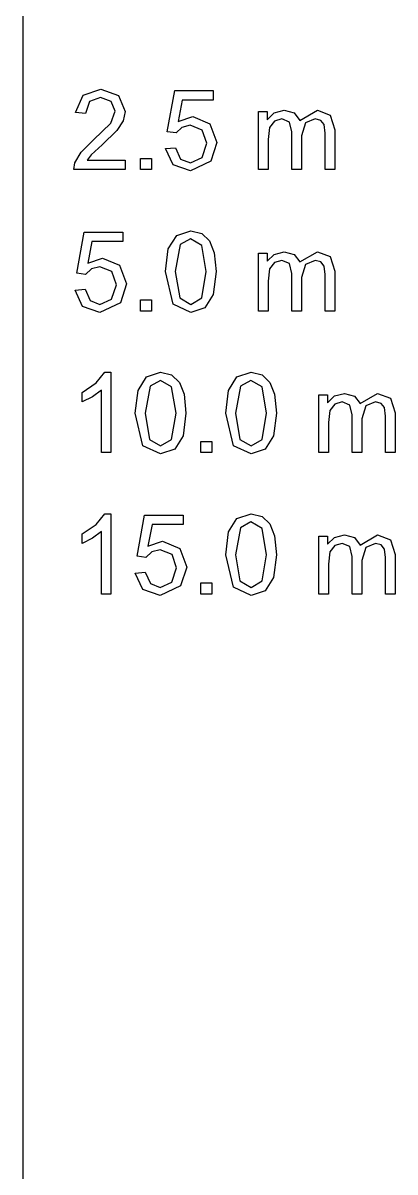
# Model space of a CAD drawing. Extents: x 22 to 299, y 7 to 289.
# Drawn here: x 22 to 31.39, y 40.35 to 69.36 of the extents above; entities that cross this region are included whole.
import ezdxf

# ---------------------------------------------------------------- set-up
doc = ezdxf.new("R2010")
doc.units = 0

msp = doc.modelspace()

# ---------------------------------------------------------------- linework, layer by layer
at = {"layer": '1'}
msp.add_line((21.999879, 276.499204), (21.999879, 15.430113), dxfattribs=at)
at = {"layer": 'Layer 1'}
for p, q in [((23.51947, 67.537264), (23.964589, 67.68747)), ((23.964589, 67.68747), (24.411045, 67.52624)), ((25.639509, 66.613979), (25.82932, 67.651641)), ((25.82932, 67.651641), (26.80377, 67.651641)), ((26.80377, 67.651641), (26.80377, 67.414618)), ((23.328323, 67.103182), (23.51947, 67.537264)), ((23.68121, 67.374656), (23.575611, 67.077)), ((23.959242, 67.482142), (23.68121, 67.374656)), ((24.225244, 67.380168), (23.959242, 67.482142)), ((24.32817, 67.132121), (24.225244, 67.380168)), ((24.411045, 67.52624), (24.575458, 67.126609)), ((26.021804, 67.414618), (25.916205, 66.871672)), ((26.80377, 67.414618), (26.021804, 67.414618)), ((23.575611, 67.077), (23.328323, 67.103182)), ((24.215888, 66.833087), (24.32817, 67.132121)), ((24.575458, 67.126609), (24.527337, 66.888209)), ((27.946686, 65.659), (27.946686, 67.122475)), ((27.946686, 67.122475), (28.161894, 67.122475)), ((28.161894, 67.122475), (28.161894, 66.917147)), ((28.161894, 66.917147), (28.339674, 67.089402)), ((28.339674, 67.089402), (28.59231, 67.155548)), ((28.59231, 67.155548), (28.850292, 67.088024)), ((28.850292, 67.088024), (28.993318, 66.899233)), ((28.993318, 66.899233), (29.431753, 67.155548)), ((29.431753, 67.155548), (29.75657, 67.034281)), ((29.75657, 67.034281), (29.870189, 66.663589)), ((23.784135, 66.405896), (24.215888, 66.833087)), ((24.527337, 66.888209), (24.366934, 66.64154)), ((25.916205, 66.871672), (26.286469, 66.998451)), ((26.222308, 66.779344), (26.012447, 66.724222)), ((26.524401, 66.656698), (26.222308, 66.779344)), ((26.286469, 66.998451), (26.719558, 66.815173)), ((26.719558, 66.815173), (26.896002, 66.343884)), ((28.350369, 66.885453), (28.226056, 66.724222)), ((28.538843, 66.940574), (28.350369, 66.885453)), ((28.731327, 66.857892), (28.538843, 66.940574)), ((28.790141, 66.609845), (28.731327, 66.857892)), ((29.129662, 66.837221), (29.030746, 66.509249)), ((29.378287, 66.940574), (29.129662, 66.837221)), ((29.52265, 66.900611), (29.378287, 66.940574)), ((29.606861, 66.794502), (29.52265, 66.900611)), ((29.630921, 66.580906), (29.606861, 66.794502)), ((24.366934, 66.64154), (23.99667, 66.286007)), ((25.865411, 66.583663), (25.639509, 66.613979)), ((26.012447, 66.724222), (25.865411, 66.583663)), ((26.640693, 66.321836), (26.524401, 66.656698)), ((28.226056, 66.724222), (28.187292, 66.418298)), ((28.790141, 65.659), (28.790141, 66.609845)), ((29.030746, 66.509249), (29.030746, 65.659)), ((29.630921, 65.659), (29.630921, 66.580906)), ((29.870189, 66.663589), (29.870189, 65.659)), ((23.468676, 66.099972), (23.784135, 66.405896)), ((23.99667, 66.286007), (23.718637, 66.03107)), ((25.596735, 66.188166), (25.84937, 66.210215)), ((25.789219, 65.778889), (25.596735, 66.188166)), ((25.596735, 66.188166), (25.596735, 66.188166)), ((25.84937, 66.210215), (25.97903, 65.923583)), ((26.520391, 65.963546), (26.640693, 66.321836)), ((26.896002, 66.343884), (26.740946, 65.869839)), ((28.187292, 66.418298), (28.187292, 65.659)), ((23.310946, 65.831255), (23.468676, 66.099972)), ((23.718637, 66.03107), (23.617049, 65.8974)), ((23.617049, 65.8974), (24.578132, 65.8974)), ((24.578132, 65.8974), (24.578132, 65.659)), ((24.970703, 65.659), (24.970703, 65.941498)), ((24.970703, 65.941498), (25.244725, 65.941498)), ((25.244725, 65.941498), (25.244725, 65.659)), ((25.97903, 65.923583), (26.226318, 65.828499)), ((26.226318, 65.828499), (26.520391, 65.963546)), ((26.740946, 65.869839), (26.226318, 65.624549)), ((23.282875, 65.659), (23.310946, 65.831255)), ((24.578132, 65.659), (23.282875, 65.659)), ((25.244725, 65.659), (24.970703, 65.659)), ((26.226318, 65.624549), (25.789219, 65.778889)), ((28.187292, 65.659), (27.946686, 65.659)), ((29.030746, 65.659), (28.790141, 65.659)), ((29.870189, 65.659), (29.630921, 65.659)), ((23.356393, 63.040279), (23.546204, 64.077941)), ((23.546204, 64.077941), (24.520654, 64.077941)), ((23.738688, 63.840919), (23.633089, 63.297972)), ((24.520654, 63.840919), (23.738688, 63.840919)), ((24.520654, 64.077941), (24.520654, 63.840919)), ((25.66758, 63.65764), (25.880114, 63.995259)), ((25.880114, 63.995259), (26.235675, 64.11377)), ((26.233002, 63.908442), (25.968336, 63.763749)), ((26.513707, 63.744456), (26.233002, 63.908442)), ((26.235675, 64.11377), (26.512371, 64.047624)), ((26.512371, 64.047624), (26.708865, 63.858833)), ((26.708865, 63.858833), (26.830504, 63.558421)), ((25.596735, 63.08162), (25.66758, 63.65764)), ((25.968336, 63.763749), (25.844024, 63.08162)), ((26.627326, 63.08162), (26.513707, 63.744456)), ((26.830504, 63.558421), (26.874615, 63.08162)), ((27.946686, 62.0853), (27.946686, 63.548775)), ((27.946686, 63.548775), (28.161894, 63.548775)), ((28.161894, 63.548775), (28.161894, 63.343447)), ((28.339674, 63.515702), (28.59231, 63.581848)), ((28.59231, 63.581848), (28.850292, 63.514324)), ((28.993318, 63.325533), (29.431753, 63.581848)), ((29.431753, 63.581848), (29.75657, 63.460581)), ((23.633089, 63.297972), (24.003353, 63.424752)), ((24.003353, 63.424752), (24.436442, 63.241473)), ((28.161894, 63.343447), (28.339674, 63.515702)), ((28.350369, 63.311753), (28.226056, 63.150522)), ((28.538843, 63.366874), (28.350369, 63.311753)), ((28.731327, 63.284192), (28.538843, 63.366874)), ((28.790141, 63.036145), (28.731327, 63.284192)), ((28.850292, 63.514324), (28.993318, 63.325533)), ((29.129662, 63.263521), (29.030746, 62.935549)), ((29.378287, 63.366874), (29.129662, 63.263521)), ((29.52265, 63.326911), (29.378287, 63.366874)), ((29.606861, 63.220802), (29.52265, 63.326911)), ((29.75657, 63.460581), (29.870189, 63.089889)), ((23.582295, 63.009963), (23.356393, 63.040279)), ((23.729331, 63.150522), (23.582295, 63.009963)), ((23.939192, 63.205644), (23.729331, 63.150522)), ((24.241285, 63.082998), (23.939192, 63.205644)), ((24.357577, 62.748136), (24.241285, 63.082998)), ((24.436442, 63.241473), (24.612886, 62.770184)), ((25.790556, 62.260311), (25.596735, 63.08162)), ((25.596735, 63.08162), (25.596735, 63.08162)), ((25.844024, 63.08162), (25.956306, 62.418785)), ((25.844024, 63.08162), (25.844024, 63.08162)), ((26.513707, 62.420163), (26.627326, 63.08162)), ((26.874615, 63.08162), (26.80377, 62.506979)), ((28.226056, 63.150522), (28.187292, 62.844598)), ((28.790141, 62.0853), (28.790141, 63.036145)), ((29.630921, 63.007206), (29.606861, 63.220802)), ((29.630921, 62.0853), (29.630921, 63.007206)), ((29.870189, 63.089889), (29.870189, 62.0853)), ((24.237275, 62.389846), (24.357577, 62.748136)), ((24.612886, 62.770184), (24.457829, 62.29614)), ((28.187292, 62.844598), (28.187292, 62.0853)), ((29.030746, 62.935549), (29.030746, 62.0853)), ((23.313619, 62.614466), (23.566254, 62.636515)), ((23.506103, 62.205189), (23.313619, 62.614466)), ((23.313619, 62.614466), (23.313619, 62.614466)), ((23.566254, 62.636515), (23.695914, 62.349883)), ((23.943202, 62.254799), (24.237275, 62.389846)), ((25.956306, 62.418785), (26.235675, 62.254799)), ((26.235675, 62.254799), (26.513707, 62.420163)), ((26.80377, 62.506979), (26.591236, 62.16936)), ((23.943202, 62.050849), (23.506103, 62.205189)), ((23.695914, 62.349883), (23.943202, 62.254799)), ((24.457829, 62.29614), (23.943202, 62.050849)), ((24.970703, 62.0853), (24.970703, 62.367798)), ((24.970703, 62.367798), (25.244725, 62.367798)), ((25.244725, 62.367798), (25.244725, 62.0853)), ((26.235675, 62.050849), (25.790556, 62.260311)), ((26.591236, 62.16936), (26.235675, 62.050849)), ((25.244725, 62.0853), (24.970703, 62.0853)), ((28.187292, 62.0853), (27.946686, 62.0853)), ((29.030746, 62.0853), (28.790141, 62.0853)), ((29.870189, 62.0853), (29.630921, 62.0853)), ((23.85097, 60.269875), (24.064841, 60.53997)), ((24.064841, 60.53997), (24.219898, 60.53997)), ((24.219898, 60.53997), (24.219898, 58.5115)), ((24.906541, 60.08384), (25.119076, 60.421459)), ((25.119076, 60.421459), (25.474636, 60.53997)), ((25.474636, 60.53997), (25.751332, 60.473824)), ((25.751332, 60.473824), (25.947826, 60.285033)), ((27.189657, 60.08384), (27.402192, 60.421459)), ((27.402192, 60.421459), (27.757753, 60.53997)), ((27.757753, 60.53997), (28.034448, 60.473824)), ((28.034448, 60.473824), (28.230942, 60.285033)), ((23.498083, 60.032852), (23.85097, 60.269875)), ((23.979293, 60.092108), (23.750718, 59.921231)), ((23.979293, 58.5115), (23.979293, 60.092108)), ((24.835697, 59.50782), (24.906541, 60.08384)), ((25.207297, 60.189949), (25.082985, 59.50782)), ((25.471963, 60.334642), (25.207297, 60.189949)), ((25.752669, 60.170656), (25.471963, 60.334642)), ((25.866288, 59.50782), (25.752669, 60.170656)), ((25.947826, 60.285033), (26.069465, 59.984621)), ((27.118813, 59.50782), (27.189657, 60.08384)), ((27.490414, 60.189949), (27.366101, 59.50782)), ((27.755079, 60.334642), (27.490414, 60.189949)), ((28.035785, 60.170656), (27.755079, 60.334642)), ((28.149404, 59.50782), (28.035785, 60.170656)), ((28.230942, 60.285033), (28.352581, 59.984621)), ((23.498083, 59.793074), (23.498083, 60.032852)), ((23.750718, 59.921231), (23.498083, 59.793074)), ((26.069465, 59.984621), (26.113576, 59.50782)), ((28.352581, 59.984621), (28.396692, 59.50782)), ((29.468764, 58.5115), (29.468764, 59.974975)), ((29.468764, 59.974975), (29.683971, 59.974975)), ((29.683971, 59.974975), (29.683971, 59.769647)), ((29.683971, 59.769647), (29.861752, 59.941902)), ((29.861752, 59.941902), (30.114387, 60.008048)), ((30.06092, 59.793074), (29.872446, 59.737953)), ((30.253404, 59.710392), (30.06092, 59.793074)), ((30.114387, 60.008048), (30.372369, 59.940524)), ((30.372369, 59.940524), (30.515395, 59.751733)), ((30.515395, 59.751733), (30.953831, 60.008048)), ((30.900364, 59.793074), (30.651739, 59.689721)), ((31.044727, 59.753111), (30.900364, 59.793074)), ((30.953831, 60.008048), (31.278648, 59.886781)), ((31.278648, 59.886781), (31.392267, 59.516089)), ((25.029517, 58.686511), (24.835697, 59.50782)), ((24.835697, 59.50782), (24.835697, 59.50782)), ((25.082985, 59.50782), (25.195267, 58.844985)), ((25.082985, 59.50782), (25.082985, 59.50782)), ((25.752669, 58.846363), (25.866288, 59.50782)), ((26.113576, 59.50782), (26.042731, 58.933179)), ((27.312633, 58.686511), (27.118813, 59.50782)), ((27.118813, 59.50782), (27.118813, 59.50782)), ((27.366101, 59.50782), (27.478384, 58.844985)), ((27.366101, 59.50782), (27.366101, 59.50782)), ((28.035785, 58.846363), (28.149404, 59.50782)), ((28.396692, 59.50782), (28.325848, 58.933179)), ((29.748134, 59.576722), (29.70937, 59.270798)), ((29.872446, 59.737953), (29.748134, 59.576722)), ((30.312219, 59.462345), (30.253404, 59.710392)), ((30.651739, 59.689721), (30.552824, 59.361749)), ((31.128939, 59.647002), (31.044727, 59.753111)), ((31.152998, 59.433406), (31.128939, 59.647002)), ((31.392267, 59.516089), (31.392267, 58.5115)), ((29.70937, 59.270798), (29.70937, 58.5115)), ((30.312219, 58.5115), (30.312219, 59.462345)), ((30.552824, 59.361749), (30.552824, 58.5115)), ((31.152998, 58.5115), (31.152998, 59.433406)), ((26.042731, 58.933179), (25.830197, 58.59556)), ((28.325848, 58.933179), (28.113313, 58.59556)), ((25.474636, 58.477049), (25.029517, 58.686511)), ((25.195267, 58.844985), (25.474636, 58.680999)), ((25.474636, 58.680999), (25.752669, 58.846363)), ((26.49278, 58.5115), (26.49278, 58.793998)), ((26.49278, 58.793998), (26.766802, 58.793998)), ((26.766802, 58.793998), (26.766802, 58.5115)), ((27.757753, 58.477049), (27.312633, 58.686511)), ((27.478384, 58.844985), (27.757753, 58.680999)), ((27.757753, 58.680999), (28.035785, 58.846363)), ((24.219898, 58.5115), (23.979293, 58.5115)), ((25.830197, 58.59556), (25.474636, 58.477049)), ((26.766802, 58.5115), (26.49278, 58.5115)), ((28.113313, 58.59556), (27.757753, 58.477049)), ((29.70937, 58.5115), (29.468764, 58.5115)), ((30.552824, 58.5115), (30.312219, 58.5115)), ((31.392267, 58.5115), (31.152998, 58.5115)), ((23.85097, 56.696475), (24.064841, 56.96657)), ((24.064841, 56.96657), (24.219898, 56.96657)), ((24.219898, 56.96657), (24.219898, 54.9381)), ((24.878471, 55.893079), (25.068281, 56.930741)), ((25.068281, 56.930741), (26.042731, 56.930741)), ((26.042731, 56.930741), (26.042731, 56.693718)), ((27.402192, 56.848059), (27.757753, 56.96657)), ((27.757753, 56.96657), (28.034448, 56.900424)), ((28.034448, 56.900424), (28.230942, 56.711633)), ((23.498083, 56.459452), (23.85097, 56.696475)), ((25.260765, 56.693718), (25.155166, 56.150772)), ((26.042731, 56.693718), (25.260765, 56.693718)), ((27.189657, 56.51044), (27.402192, 56.848059)), ((27.490414, 56.616549), (27.366101, 55.93442)), ((27.755079, 56.761242), (27.490414, 56.616549)), ((28.035785, 56.597256), (27.755079, 56.761242)), ((28.149404, 55.93442), (28.035785, 56.597256)), ((28.230942, 56.711633), (28.352581, 56.411221)), ((23.498083, 56.219674), (23.498083, 56.459452)), ((23.750718, 56.347831), (23.498083, 56.219674)), ((23.979293, 56.518708), (23.750718, 56.347831)), ((23.979293, 54.9381), (23.979293, 56.518708)), ((27.118813, 55.93442), (27.189657, 56.51044)), ((28.352581, 56.411221), (28.396692, 55.93442)), ((29.468764, 54.9381), (29.468764, 56.401575)), ((29.468764, 56.401575), (29.683971, 56.401575)), ((29.683971, 56.401575), (29.683971, 56.196247)), ((29.683971, 56.196247), (29.861752, 56.368502)), ((29.861752, 56.368502), (30.114387, 56.434648)), ((30.114387, 56.434648), (30.372369, 56.367124)), ((30.372369, 56.367124), (30.515395, 56.178333)), ((30.515395, 56.178333), (30.953831, 56.434648)), ((30.953831, 56.434648), (31.278648, 56.313381)), ((31.278648, 56.313381), (31.392267, 55.942689)), ((25.251408, 56.003322), (25.104372, 55.862763)), ((25.155166, 56.150772), (25.525431, 56.277551)), ((25.461269, 56.058444), (25.251408, 56.003322)), ((25.763362, 55.935798), (25.461269, 56.058444)), ((25.525431, 56.277551), (25.95852, 56.094273)), ((25.95852, 56.094273), (26.134963, 55.622984)), ((29.748134, 56.003322), (29.70937, 55.697398)), ((29.872446, 56.164553), (29.748134, 56.003322)), ((30.06092, 56.219674), (29.872446, 56.164553)), ((30.253404, 56.136992), (30.06092, 56.219674)), ((30.312219, 55.888945), (30.253404, 56.136992)), ((30.651739, 56.116321), (30.552824, 55.788349)), ((30.900364, 56.219674), (30.651739, 56.116321)), ((31.044727, 56.179711), (30.900364, 56.219674)), ((31.128939, 56.073602), (31.044727, 56.179711)), ((31.152998, 55.860006), (31.128939, 56.073602)), ((25.104372, 55.862763), (24.878471, 55.893079)), ((25.879655, 55.600936), (25.763362, 55.935798)), ((27.312633, 55.113111), (27.118813, 55.93442)), ((27.118813, 55.93442), (27.118813, 55.93442)), ((27.366101, 55.93442), (27.478384, 55.271585)), ((27.366101, 55.93442), (27.366101, 55.93442)), ((28.035785, 55.272963), (28.149404, 55.93442)), ((28.396692, 55.93442), (28.325848, 55.359779)), ((30.312219, 54.9381), (30.312219, 55.888945)), ((30.552824, 55.788349), (30.552824, 54.9381)), ((31.152998, 54.9381), (31.152998, 55.860006)), ((31.392267, 55.942689), (31.392267, 54.9381)), ((24.835697, 55.467266), (25.088332, 55.489315)), ((25.02818, 55.057989), (24.835697, 55.467266)), ((24.835697, 55.467266), (24.835697, 55.467266)), ((25.088332, 55.489315), (25.217991, 55.202683)), ((25.759352, 55.242646), (25.879655, 55.600936)), ((26.134963, 55.622984), (25.979907, 55.148939)), ((29.70937, 55.697398), (29.70937, 54.9381)), ((25.217991, 55.202683), (25.465279, 55.107599)), ((25.465279, 55.107599), (25.759352, 55.242646)), ((25.979907, 55.148939), (25.465279, 54.903649)), ((26.49278, 54.9381), (26.49278, 55.220598)), ((26.49278, 55.220598), (26.766802, 55.220598)), ((26.766802, 55.220598), (26.766802, 54.9381)), ((27.478384, 55.271585), (27.757753, 55.107599)), ((27.757753, 55.107599), (28.035785, 55.272963)), ((28.325848, 55.359779), (28.113313, 55.02216)), ((24.219898, 54.9381), (23.979293, 54.9381)), ((25.465279, 54.903649), (25.02818, 55.057989)), ((26.766802, 54.9381), (26.49278, 54.9381)), ((27.757753, 54.903649), (27.312633, 55.113111)), ((28.113313, 55.02216), (27.757753, 54.903649)), ((29.70937, 54.9381), (29.468764, 54.9381)), ((30.552824, 54.9381), (30.312219, 54.9381)), ((31.392267, 54.9381), (31.152998, 54.9381))]:
    msp.add_line(p, q, dxfattribs=at)

doc.saveas('drawing.dxf')
